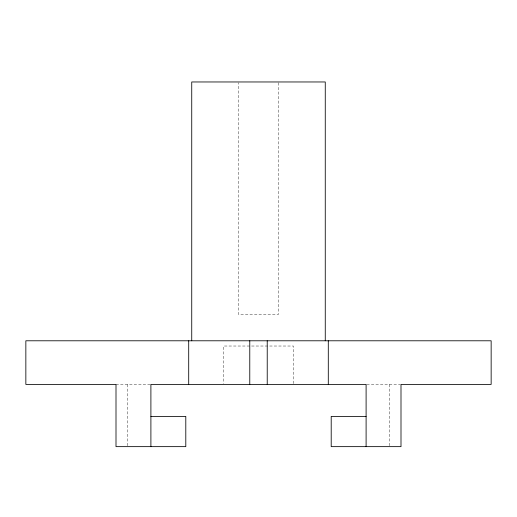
<?xml version="1.0" encoding="UTF-8"?>
<svg xmlns="http://www.w3.org/2000/svg" width="517" height="517" viewBox="0 0 517 517"><rect width="100%" height="100%" fill="white"/><g stroke="black" fill="none" stroke-linecap="round" stroke-linejoin="round"><path stroke-width="0.39" stroke-dasharray="2.58 1.94" d="M116.002 384.409L150.189 384.409M366.812 384.409L400.223 384.409M389.366 384.409L389.366 445.841M293.397 383.608L293.397 346.022L223.602 346.022L223.602 383.608M278.275 82.772L278.275 314.614L238.725 314.614L238.725 82.772M127.634 384.409L127.634 445.841"/><path stroke-width="0.78" d="M150.899 416.398L185.797 416.398L185.797 446.643L116.002 446.643L116.002 384.409L25.85 384.409L25.85 340.787L491.15 340.787L491.15 384.409L400.998 384.409L400.998 446.643L331.203 446.643L331.203 416.398L366.101 416.398M366.101 446.643L366.101 384.409L150.899 384.409L150.899 446.643M328.295 340.787L328.295 384.409M325.264 340.787L325.264 81.964L191.736 81.964L191.736 340.787M267.224 340.787L267.224 384.409M249.776 340.787L249.776 384.409M188.705 340.787L188.705 384.409"/></g></svg>
